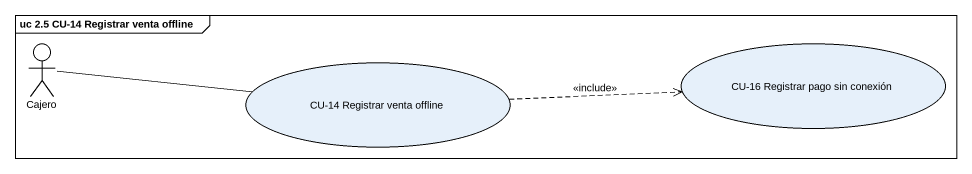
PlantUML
@startuml
mainframe uc 2.5 CU-14 Registrar venta offline
actor Cajero
usecase "CU-16 Registrar pago sin conexión" as CU_16_Registrar_pago_sin
usecase "CU-14 Registrar venta offline" as CU_14_Registrar_venta
Cajero -right- CU_14_Registrar_venta
CU_14_Registrar_venta .right.> CU_16_Registrar_pago_sin : <<include>>
@enduml
